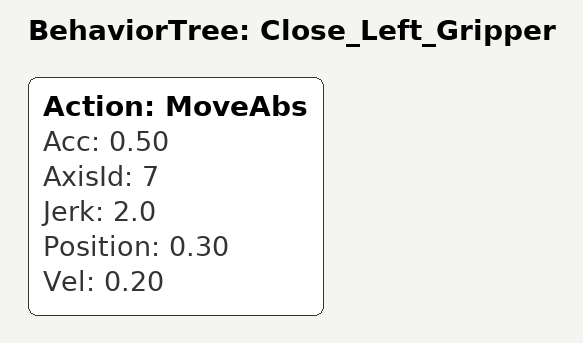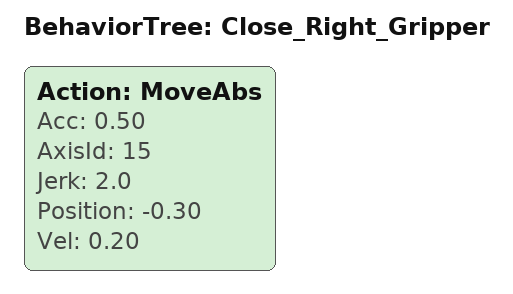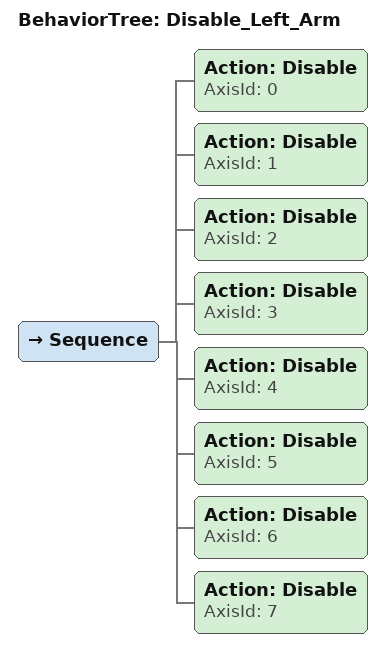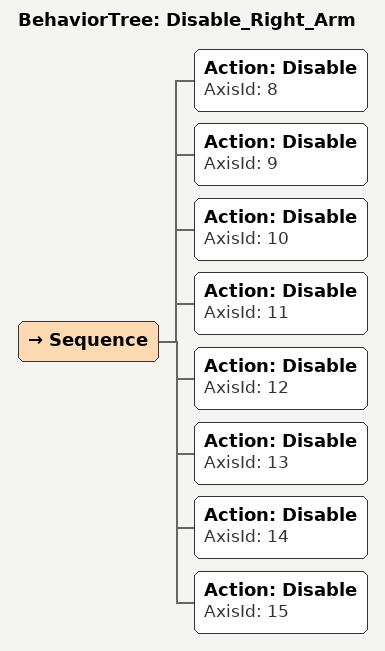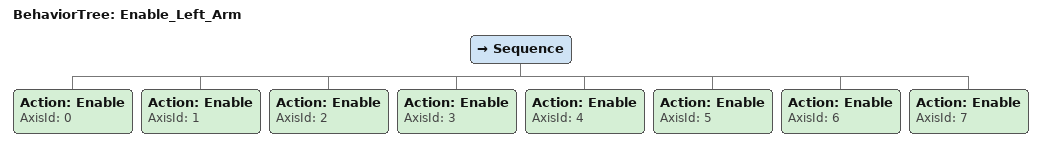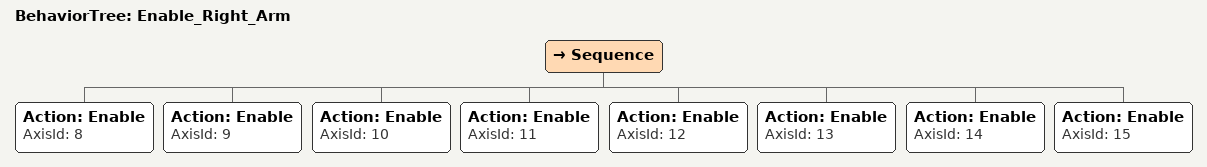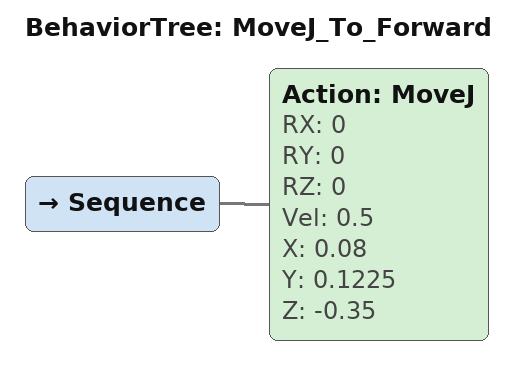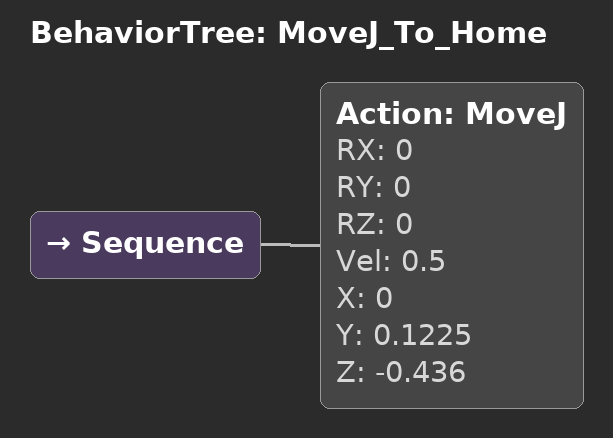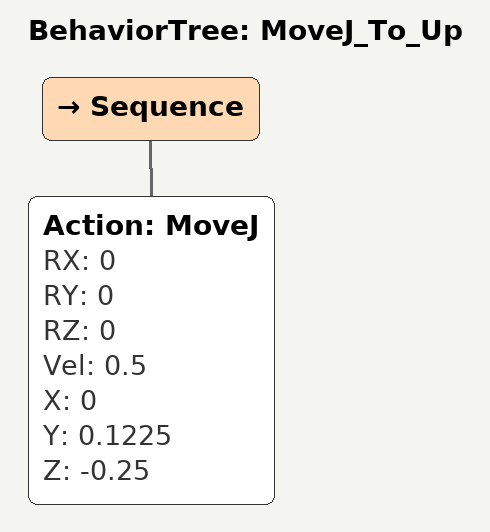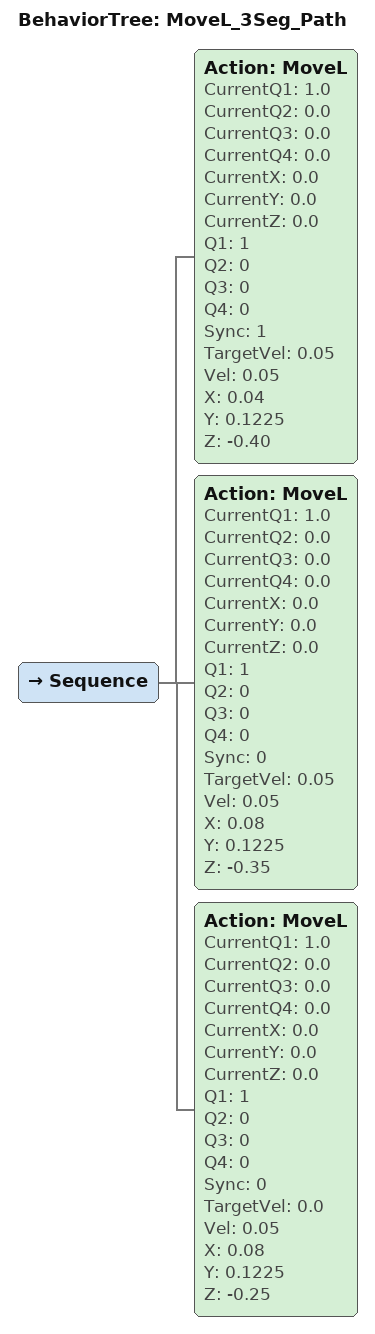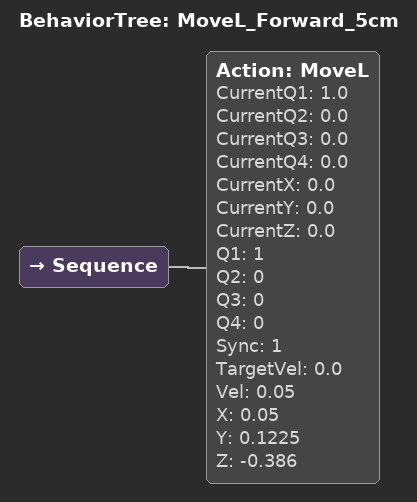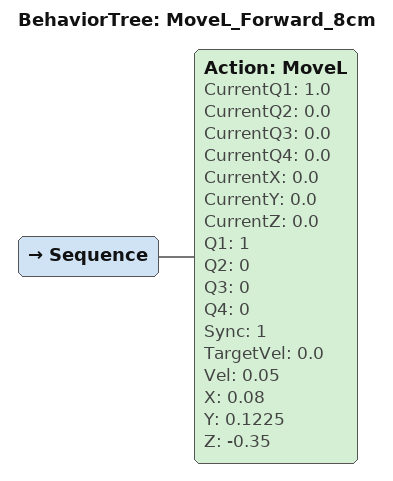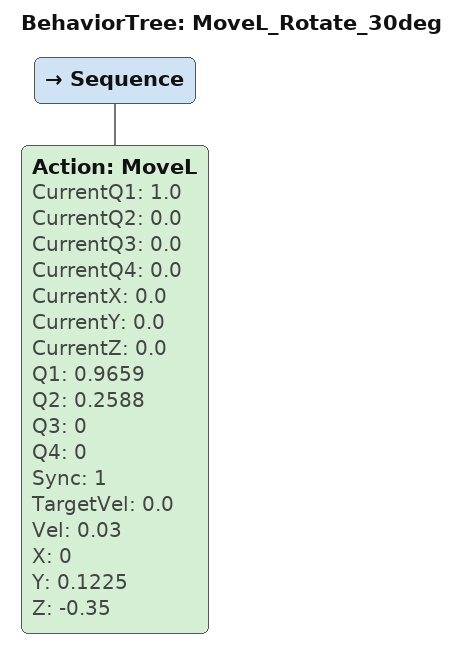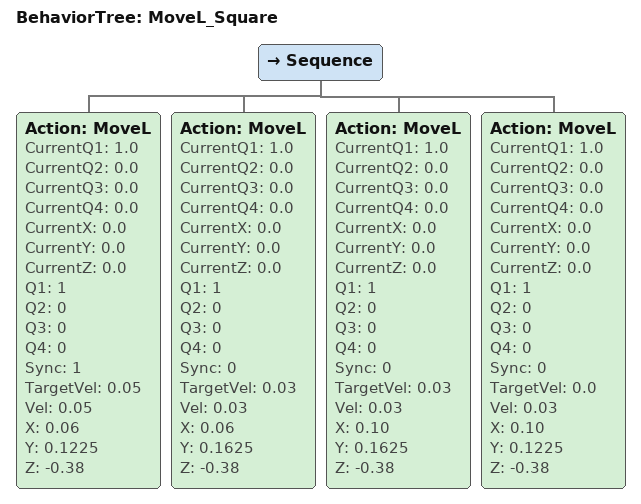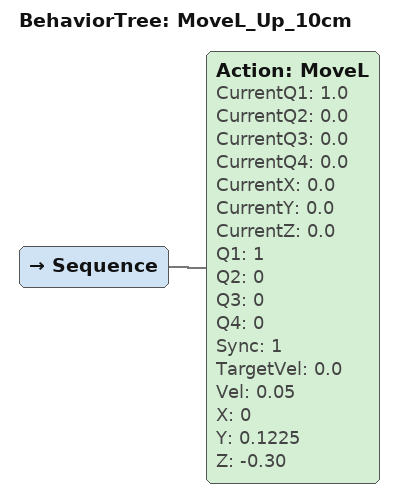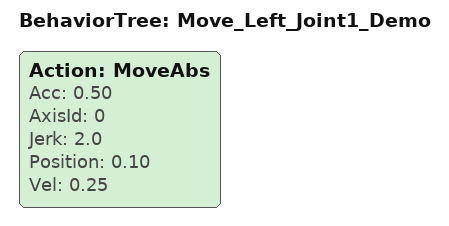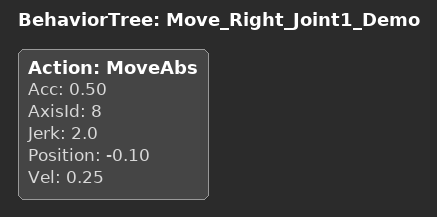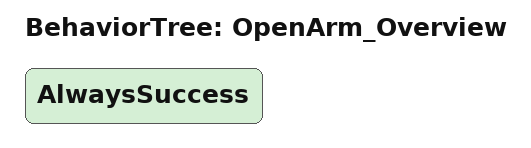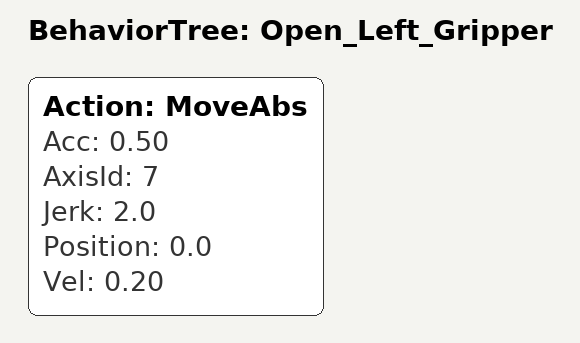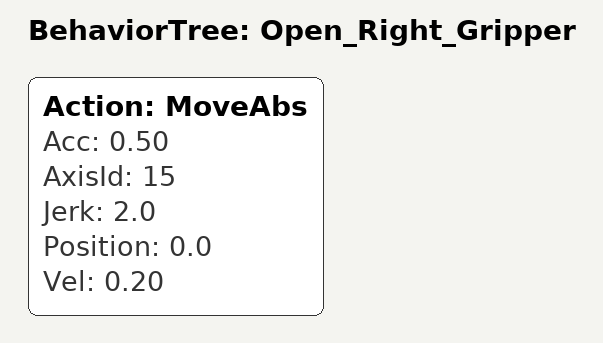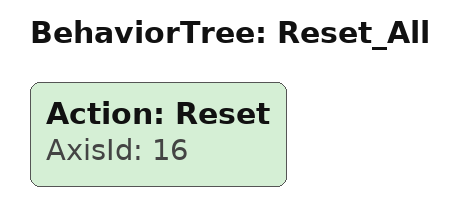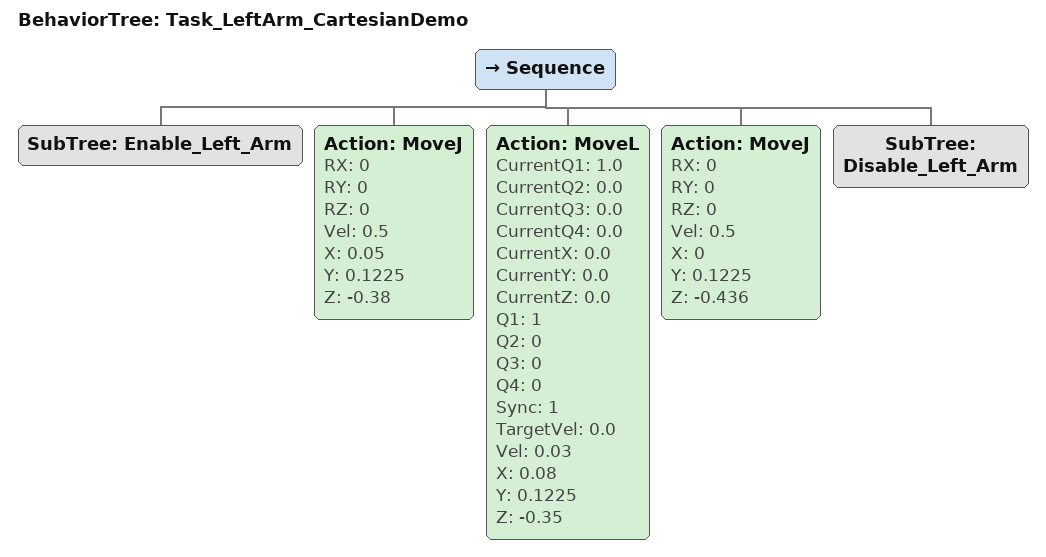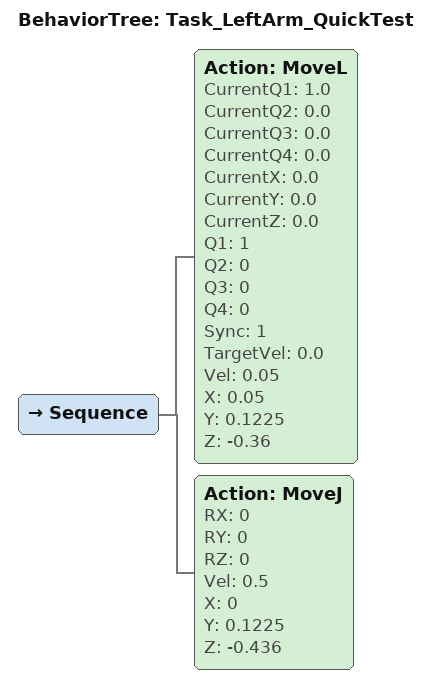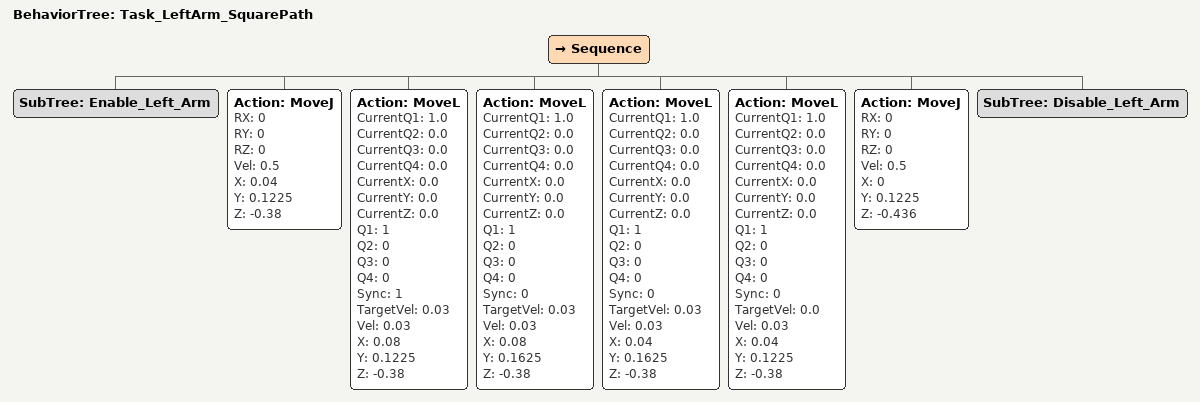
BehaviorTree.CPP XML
<BehaviorTree ID="Close_Left_Gripper">
    <Action Acc="0.50" AxisId="7" ID="MoveAbs" Jerk="2.0" Position="0.30" Vel="0.20"/>
</BehaviorTree>

<BehaviorTree ID="Close_Right_Gripper">
    <Action Acc="0.50" AxisId="15" ID="MoveAbs" Jerk="2.0" Position="-0.30" Vel="0.20"/>
</BehaviorTree>

<BehaviorTree ID="Disable_Left_Arm">
    <Sequence>
        <Action AxisId="0" ID="Disable"/>
        <Action AxisId="1" ID="Disable"/>
        <Action AxisId="2" ID="Disable"/>
        <Action AxisId="3" ID="Disable"/>
        <Action AxisId="4" ID="Disable"/>
        <Action AxisId="5" ID="Disable"/>
        <Action AxisId="6" ID="Disable"/>
        <Action AxisId="7" ID="Disable"/>
    </Sequence>
</BehaviorTree>

<BehaviorTree ID="Disable_Right_Arm">
    <Sequence>
        <Action AxisId="8" ID="Disable"/>
        <Action AxisId="9" ID="Disable"/>
        <Action AxisId="10" ID="Disable"/>
        <Action AxisId="11" ID="Disable"/>
        <Action AxisId="12" ID="Disable"/>
        <Action AxisId="13" ID="Disable"/>
        <Action AxisId="14" ID="Disable"/>
        <Action AxisId="15" ID="Disable"/>
    </Sequence>
</BehaviorTree>

<BehaviorTree ID="Enable_Left_Arm">
    <Sequence>
        <Action AxisId="0" ID="Enable"/>
        <Action AxisId="1" ID="Enable"/>
        <Action AxisId="2" ID="Enable"/>
        <Action AxisId="3" ID="Enable"/>
        <Action AxisId="4" ID="Enable"/>
        <Action AxisId="5" ID="Enable"/>
        <Action AxisId="6" ID="Enable"/>
        <Action AxisId="7" ID="Enable"/>
    </Sequence>
</BehaviorTree>

<BehaviorTree ID="Enable_Right_Arm">
    <Sequence>
        <Action AxisId="8" ID="Enable"/>
        <Action AxisId="9" ID="Enable"/>
        <Action AxisId="10" ID="Enable"/>
        <Action AxisId="11" ID="Enable"/>
        <Action AxisId="12" ID="Enable"/>
        <Action AxisId="13" ID="Enable"/>
        <Action AxisId="14" ID="Enable"/>
        <Action AxisId="15" ID="Enable"/>
    </Sequence>
</BehaviorTree>

<BehaviorTree ID="MoveJ_To_Forward">
    <Sequence>
        <Action ID="MoveJ" RX="0" RY="0" RZ="0" Vel="0.5" X="0.08" Y="0.1225" Z="-0.35"/>
    </Sequence>
</BehaviorTree>

<BehaviorTree ID="MoveJ_To_Home">
    <Sequence>
        <Action ID="MoveJ" RX="0" RY="0" RZ="0" Vel="0.5" X="0" Y="0.1225" Z="-0.436"/>
    </Sequence>
</BehaviorTree>

<BehaviorTree ID="MoveJ_To_Up">
    <Sequence>
        <Action ID="MoveJ" RX="0" RY="0" RZ="0" Vel="0.5" X="0" Y="0.1225" Z="-0.25"/>
    </Sequence>
</BehaviorTree>

<BehaviorTree ID="MoveL_3Seg_Path">
    <Sequence>
        <Action CurrentQ1="1.0" CurrentQ2="0.0" CurrentQ3="0.0" CurrentQ4="0.0" CurrentX="0.0" CurrentY="0.0" CurrentZ="0.0" ID="MoveL" Q1="1" Q2="0" Q3="0" Q4="0" Sync="1" TargetVel="0.05" Vel="0.05" X="0.04" Y="0.1225" Z="-0.40"/>
        <Action CurrentQ1="1.0" CurrentQ2="0.0" CurrentQ3="0.0" CurrentQ4="0.0" CurrentX="0.0" CurrentY="0.0" CurrentZ="0.0" ID="MoveL" Q1="1" Q2="0" Q3="0" Q4="0" Sync="0" TargetVel="0.05" Vel="0.05" X="0.08" Y="0.1225" Z="-0.35"/>
        <Action CurrentQ1="1.0" CurrentQ2="0.0" CurrentQ3="0.0" CurrentQ4="0.0" CurrentX="0.0" CurrentY="0.0" CurrentZ="0.0" ID="MoveL" Q1="1" Q2="0" Q3="0" Q4="0" Sync="0" TargetVel="0.0" Vel="0.05" X="0.08" Y="0.1225" Z="-0.25"/>
    </Sequence>
</BehaviorTree>

<BehaviorTree ID="MoveL_Forward_5cm">
    <Sequence>
        <Action CurrentQ1="1.0" CurrentQ2="0.0" CurrentQ3="0.0" CurrentQ4="0.0" CurrentX="0.0" CurrentY="0.0" CurrentZ="0.0" ID="MoveL" Q1="1" Q2="0" Q3="0" Q4="0" Sync="1" TargetVel="0.0" Vel="0.05" X="0.05" Y="0.1225" Z="-0.386"/>
    </Sequence>
</BehaviorTree>

<BehaviorTree ID="MoveL_Forward_8cm">
    <Sequence>
        <Action CurrentQ1="1.0" CurrentQ2="0.0" CurrentQ3="0.0" CurrentQ4="0.0" CurrentX="0.0" CurrentY="0.0" CurrentZ="0.0" ID="MoveL" Q1="1" Q2="0" Q3="0" Q4="0" Sync="1" TargetVel="0.0" Vel="0.05" X="0.08" Y="0.1225" Z="-0.35"/>
    </Sequence>
</BehaviorTree>

<BehaviorTree ID="MoveL_Rotate_30deg">
    <Sequence>
        <Action CurrentQ1="1.0" CurrentQ2="0.0" CurrentQ3="0.0" CurrentQ4="0.0" CurrentX="0.0" CurrentY="0.0" CurrentZ="0.0" ID="MoveL" Q1="0.9659" Q2="0.2588" Q3="0" Q4="0" Sync="1" TargetVel="0.0" Vel="0.03" X="0" Y="0.1225" Z="-0.35"/>
    </Sequence>
</BehaviorTree>

<BehaviorTree ID="MoveL_Square">
    <Sequence>
        <Action CurrentQ1="1.0" CurrentQ2="0.0" CurrentQ3="0.0" CurrentQ4="0.0" CurrentX="0.0" CurrentY="0.0" CurrentZ="0.0" ID="MoveL" Q1="1" Q2="0" Q3="0" Q4="0" Sync="1" TargetVel="0.05" Vel="0.05" X="0.06" Y="0.1225" Z="-0.38"/>
        <Action CurrentQ1="1.0" CurrentQ2="0.0" CurrentQ3="0.0" CurrentQ4="0.0" CurrentX="0.0" CurrentY="0.0" CurrentZ="0.0" ID="MoveL" Q1="1" Q2="0" Q3="0" Q4="0" Sync="0" TargetVel="0.03" Vel="0.03" X="0.06" Y="0.1625" Z="-0.38"/>
        <Action CurrentQ1="1.0" CurrentQ2="0.0" CurrentQ3="0.0" CurrentQ4="0.0" CurrentX="0.0" CurrentY="0.0" CurrentZ="0.0" ID="MoveL" Q1="1" Q2="0" Q3="0" Q4="0" Sync="0" TargetVel="0.03" Vel="0.03" X="0.10" Y="0.1625" Z="-0.38"/>
        <Action CurrentQ1="1.0" CurrentQ2="0.0" CurrentQ3="0.0" CurrentQ4="0.0" CurrentX="0.0" CurrentY="0.0" CurrentZ="0.0" ID="MoveL" Q1="1" Q2="0" Q3="0" Q4="0" Sync="0" TargetVel="0.0" Vel="0.03" X="0.10" Y="0.1225" Z="-0.38"/>
    </Sequence>
</BehaviorTree>

<BehaviorTree ID="MoveL_Up_10cm">
    <Sequence>
        <Action CurrentQ1="1.0" CurrentQ2="0.0" CurrentQ3="0.0" CurrentQ4="0.0" CurrentX="0.0" CurrentY="0.0" CurrentZ="0.0" ID="MoveL" Q1="1" Q2="0" Q3="0" Q4="0" Sync="1" TargetVel="0.0" Vel="0.05" X="0" Y="0.1225" Z="-0.30"/>
    </Sequence>
</BehaviorTree>

<BehaviorTree ID="Move_Left_Joint1_Demo">
    <Action Acc="0.50" AxisId="0" ID="MoveAbs" Jerk="2.0" Position="0.10" Vel="0.25"/>
</BehaviorTree>

<BehaviorTree ID="Move_Right_Joint1_Demo">
    <Action Acc="0.50" AxisId="8" ID="MoveAbs" Jerk="2.0" Position="-0.10" Vel="0.25"/>
</BehaviorTree>

<BehaviorTree ID="OpenArm_Overview">
    <AlwaysSuccess/>
</BehaviorTree>

<BehaviorTree ID="Open_Left_Gripper">
    <Action Acc="0.50" AxisId="7" ID="MoveAbs" Jerk="2.0" Position="0.0" Vel="0.20"/>
</BehaviorTree>

<BehaviorTree ID="Open_Right_Gripper">
    <Action Acc="0.50" AxisId="15" ID="MoveAbs" Jerk="2.0" Position="0.0" Vel="0.20"/>
</BehaviorTree>

<BehaviorTree ID="Reset_All">
    <Action AxisId="16" ID="Reset"/>
</BehaviorTree>

<BehaviorTree ID="Task_LeftArm_CartesianDemo">
    <Sequence>
        <SubTree ID="Enable_Left_Arm"/>
        <Action ID="MoveJ" RX="0" RY="0" RZ="0" Vel="0.5" X="0.05" Y="0.1225" Z="-0.38"/>
        <Action CurrentQ1="1.0" CurrentQ2="0.0" CurrentQ3="0.0" CurrentQ4="0.0" CurrentX="0.0" CurrentY="0.0" CurrentZ="0.0" ID="MoveL" Q1="1" Q2="0" Q3="0" Q4="0" Sync="1" TargetVel="0.0" Vel="0.03" X="0.08" Y="0.1225" Z="-0.35"/>
        <Action ID="MoveJ" RX="0" RY="0" RZ="0" Vel="0.5" X="0" Y="0.1225" Z="-0.436"/>
        <SubTree ID="Disable_Left_Arm"/>
    </Sequence>
</BehaviorTree>

<BehaviorTree ID="Task_LeftArm_QuickTest">
    <Sequence>
        <Action CurrentQ1="1.0" CurrentQ2="0.0" CurrentQ3="0.0" CurrentQ4="0.0" CurrentX="0.0" CurrentY="0.0" CurrentZ="0.0" ID="MoveL" Q1="1" Q2="0" Q3="0" Q4="0" Sync="1" TargetVel="0.0" Vel="0.05" X="0.05" Y="0.1225" Z="-0.36"/>
        <Action ID="MoveJ" RX="0" RY="0" RZ="0" Vel="0.5" X="0" Y="0.1225" Z="-0.436"/>
    </Sequence>
</BehaviorTree>

<BehaviorTree ID="Task_LeftArm_SquarePath">
    <Sequence>
        <SubTree ID="Enable_Left_Arm"/>
        <Action ID="MoveJ" RX="0" RY="0" RZ="0" Vel="0.5" X="0.04" Y="0.1225" Z="-0.38"/>
        <Action CurrentQ1="1.0" CurrentQ2="0.0" CurrentQ3="0.0" CurrentQ4="0.0" CurrentX="0.0" CurrentY="0.0" CurrentZ="0.0" ID="MoveL" Q1="1" Q2="0" Q3="0" Q4="0" Sync="1" TargetVel="0.03" Vel="0.03" X="0.08" Y="0.1225" Z="-0.38"/>
        <Action CurrentQ1="1.0" CurrentQ2="0.0" CurrentQ3="0.0" CurrentQ4="0.0" CurrentX="0.0" CurrentY="0.0" CurrentZ="0.0" ID="MoveL" Q1="1" Q2="0" Q3="0" Q4="0" Sync="0" TargetVel="0.03" Vel="0.03" X="0.08" Y="0.1625" Z="-0.38"/>
        <Action CurrentQ1="1.0" CurrentQ2="0.0" CurrentQ3="0.0" CurrentQ4="0.0" CurrentX="0.0" CurrentY="0.0" CurrentZ="0.0" ID="MoveL" Q1="1" Q2="0" Q3="0" Q4="0" Sync="0" TargetVel="0.03" Vel="0.03" X="0.04" Y="0.1625" Z="-0.38"/>
        <Action CurrentQ1="1.0" CurrentQ2="0.0" CurrentQ3="0.0" CurrentQ4="0.0" CurrentX="0.0" CurrentY="0.0" CurrentZ="0.0" ID="MoveL" Q1="1" Q2="0" Q3="0" Q4="0" Sync="0" TargetVel="0.0" Vel="0.03" X="0.04" Y="0.1225" Z="-0.38"/>
        <Action ID="MoveJ" RX="0" RY="0" RZ="0" Vel="0.5" X="0" Y="0.1225" Z="-0.436"/>
        <SubTree ID="Disable_Left_Arm"/>
    </Sequence>
</BehaviorTree>
